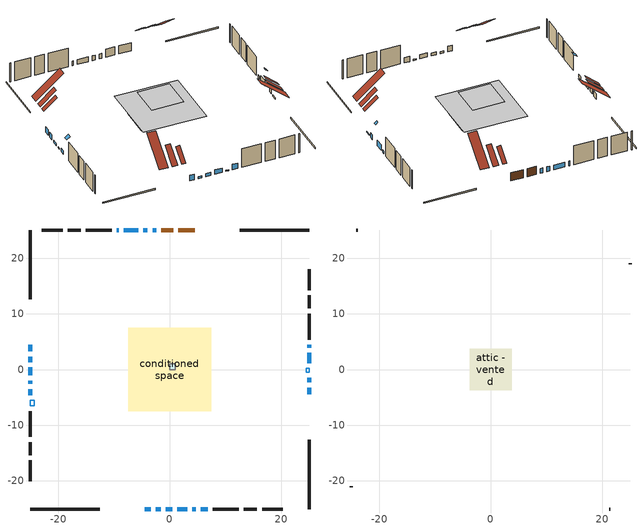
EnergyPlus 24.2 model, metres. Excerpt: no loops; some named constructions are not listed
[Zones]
conditioned space
 floor outside (Floor1 construction): -1.72,-1.72 -1.72,1.72 1.72,1.72 1.72,-1.72 z0
 floor adiabatic (AdiabaticFloorConstruction): -7.48,-7.48 -7.48,7.48 7.48,7.48 7.48,-7.48 z2.44
 floor foundation (Slab1 construction): -6.1,-3.5 -6.1,3.5 6.1,3.5 6.1,-3.5 z0
 wall outside (RimJoist1 construction): 25.05,25.05 12.58,25.05 / -25.05,-25.05 -12.58,-25.05 / -25.05,25.05 -25.05,12.58 / 25.05,-25.05 25.05,-12.58 z0:0.3
 wall outside (AdiabaticWallConstruction 1): 4.46,25.05 1.54,25.05 / 0.61,25.05 -1.53,25.05 z0:2.03
 wall outside (AdiabaticWallConstruction): -2.46,25.05 -3.09,25.05 / -4.02,25.05 -4.75,25.05 / -5.68,25.05 -8.22,25.05 / 25.05,-2.31 25.05,-1.44 / -9.15,25.05 -9.48,25.05 z0:1.22; -4.46,-25.05 -3.44,-25.05 / -25.05,4.46 -25.05,3.24 / -25.05,2.31 -25.05,1.3 / 25.05,1.12 25.05,2.99 / 5.59,-25.05 6.81,-25.05 z0:1.4; -2.52,-25.05 -1.65,-25.05 / -25.05,0.37 -25.05,-1.05 z0:0.51; -0.73,-25.05 0.44,-25.05 z0:0.76; 25.05,-4.46 25.05,-3.24 / -25.05,-1.98 -25.05,-2.59 / 4.05,-25.05 4.67,-25.05 z0:0.31; 1.37,-25.05 3.13,-25.05 z0:1.14; -25.05,-3.52 -25.05,-4.61 z0:0.82; 25.05,3.92 25.05,4.46 z0:0.69
 wall outside (Wall1 construction): -10.4,25.05 -15.05,25.05 / 7.74,-25.05 12.38,-25.05 / -25.05,-7.46 -25.05,-12.1 / 25.05,5.39 25.05,10.03 z0:4.88
 wall outside (Wall2 construction): -15.98,25.05 -18.31,25.05 / 13.31,-25.05 15.64,-25.05 / -25.05,-13.03 -25.05,-15.36 / 25.05,10.96 25.05,13.29 z0:4.88
 wall outside (Wall3 construction): -19.24,25.05 -22.98,25.05 / 16.57,-25.05 20.31,-25.05 / -25.05,-16.29 -25.05,-20.03 / 25.05,14.22 25.05,17.96 z0:4.88
 window (WindowConstruction 14): -2.46,25.05 -3.09,25.05 z0:1.22
 window (WindowConstruction 4): -4.46,-25.05 -3.45,-25.05 z0:1.4
 window (WindowConstruction 5): -2.52,-25.05 -1.65,-25.05 z0:0.51
 window (WindowConstruction 6): -25.05,4.46 -25.05,3.24 z0:1.4
 window (WindowConstruction 7): -25.05,2.31 -25.05,1.3 z0:1.4
 window (WindowConstruction 8): -25.05,0.37 -25.05,-1.05 z0:0.51
 window (WindowConstruction 9): -4.02,25.05 -4.75,25.05 z0:1.22
 window (WindowConstruction 10): -0.72,-25.05 0.44,-25.05 z0:0.76
 window (WindowConstruction 17): 25.05,-4.46 25.05,-3.24 z0:0.3
 window (WindowConstruction 15): -5.68,25.05 -8.22,25.05 z0:1.22
 window (WindowConstruction 18): -25.05,-1.98 -25.05,-2.59 z0:0.3
 window (WindowConstruction 11): 25.05,-2.31 25.05,-1.44 z0:1.22
 window (WindowConstruction 12): 1.37,-25.05 3.12,-25.05 z0:1.14
 window (WindowConstruction 13): -25.05,-3.52 -25.05,-4.61 z0:0.81
 window (WindowConstruction 16): 4.05,-25.05 4.66,-25.05 z0:0.3
 window (WindowConstruction): 25.05,1.12 25.05,2.99 z0:1.4
 window (WindowConstruction 1): 25.05,3.92 25.05,4.46 z0:0.69
 window (WindowConstruction 2): -9.15,25.05 -9.47,25.05 z0:1.22
 window (WindowConstruction 3): 5.59,-25.05 6.81,-25.05 z0:1.4
 door (Door): 4.46,25.05 1.54,25.05 z0:2.03
 door (Door 1): 0.61,25.05 -1.53,25.05 z0:2.03
 ceiling adiabatic (AdiabaticFloorConstruction): 7.48,-7.48 7.48,7.48 -7.48,7.48 -7.48,-7.48 z2.44
 roof outside (Roof2 construction): 7.34,25.05,4.88 7.34,21.25,8.05 8.58,21.25,8.05 8.58,25.05,4.88; -7.34,-25.05,4.88 -7.34,-21.25,8.05 -8.58,-21.25,8.05 -8.58,-25.05,4.88; -25.05,7.34,4.88 -21.25,7.34,8.05 -21.25,8.58,8.05 -25.05,8.58,4.88; 25.05,-7.34,4.88 21.25,-7.34,8.05 21.25,-8.58,8.05 25.05,-8.58,4.88
 roof outside (Roof3 construction): 5.39,25.05,4.88 5.39,21.91,7.49 6.41,21.91,7.49 6.41,25.05,4.88; -5.39,-25.05,4.88 -5.39,-21.91,7.49 -6.41,-21.91,7.49 -6.41,-25.05,4.88; -25.05,5.39,4.88 -21.91,5.39,7.49 -21.91,6.41,7.49 -25.05,6.41,4.88; 25.05,-5.39,4.88 21.91,-5.39,7.49 21.91,-6.41,7.49 25.05,-6.41,4.88
 roof outside (AdiabaticRoofConstruction): -25.05,-6.53,4.88 -24.29,-6.53,5.51 -24.29,-5.54,5.51 -25.05,-5.54,4.88; 25.05,0.19,4.88 24.51,0.19,5.33 24.51,-0.51,5.33 25.05,-0.51,4.88
 skylight (SkylightConstruction): -25.05,-6.53,4.88 -24.29,-6.53,5.51 -24.29,-5.54,5.51 -25.05,-5.54,4.88
 skylight (SkylightConstruction 1): 25.05,0.19,4.88 24.51,0.19,5.32 24.51,-0.51,5.32 25.05,-0.51,4.88
furnace airloop ret air zone
 floor adiabatic (AdiabaticConst): 0,0 0,1 1,1 1,0 z0
 wall adiabatic (AdiabaticConst): 0,1 0,0 1,0 1,1 0,1 z0:1
 ceiling adiabatic (AdiabaticConst): 1,0 1,1 0,1 0,0 z1
attic - vented
 floor to conditioned space (Floor2 construction Reversed): -3.76,-3.76 -3.76,3.76 3.76,3.76 3.76,-3.76 z4.88
 wall outside (Wall4 construction): -23.91,25.05 -24.12,25.05 / 21.24,-25.05 21.46,-25.05 / -25.05,-20.96 -25.05,-21.18 / 25.05,18.89 25.05,19.1 z0:4.88
 roof outside (Roof1 construction): 9.51,25.05,4.88 9.51,18.47,10.37 11.65,18.47,10.37 11.65,25.05,4.88; -9.51,-25.05,4.88 -9.51,-18.47,10.37 -11.65,-18.47,10.37 -11.65,-25.05,4.88; -25.05,9.51,4.88 -18.47,9.51,10.37 -18.47,11.65,10.37 -25.05,11.65,4.88; 25.05,-9.51,4.88 18.47,-9.51,10.37 18.47,-11.65,10.37 25.05,-11.65,4.88
[Schedule:Day:Interval]
clothes dryer exhaust 0 schedule day: No, 01:00, 0.123457, 02:00, 0.0740741, 03:00, 0.0493827, 04:00, 0.0246914, 05:00, 0.0493827, 06:00, 0.0740741, 07:00, 0.197531, 08:00, 0.395062, 09:00, 0.592593, 10:00, 0.839506, 11:00, 0.962963, 12:00, 1, 13:00, 0.91358, 14:00, 0.82716, 15:00, 0.716049, 16:00, 0.753086, 17:00, 0.679012, 18:00, 0.666667, 20:00, 0.62963, 21:00, 0.641975, 22:00, 0.666667, 23:00, 0.54321, 24:00, 0.296296
clothes dryer exhaust 0 schedule default day; cooling season schedule day; cooling season schedule day 2; cooling season schedule default day; exterior lighting schedule default day; natural vent schedule default day: No, 24:00, 0
cooling season schedule day 1: No, 24:00, 1
exterior lighting schedule day 10: No, 01:00, 0.552381, 03:00, 0.510952, 05:00, 0.483333, 06:00, 0.538571, 07:00, 0.607619, 08:00, 0.56619, 09:00, 0.428095, 10:00, 0.345238, 12:00, 0.331429, 13:00, 0.345238, 14:00, 0.386667, 15:00, 0.414286, 16:00, 0.483333, 17:00, 0.607619, 18:00, 0.773333, 19:00, 0.88381, 20:00, 0.939048, 21:00, 0.966667, 22:00, 0.897619, 23:00, 0.773333, 24:00, 0.649048
exterior lighting schedule day 11: No, 01:00, 0.571429, 03:00, 0.528571, 05:00, 0.5, 06:00, 0.557143, 07:00, 0.628571, 08:00, 0.585714, 09:00, 0.442857, 10:00, 0.357143, 12:00, 0.342857, 13:00, 0.357143, 14:00, 0.4, 15:00, 0.428571, 16:00, 0.5, 17:00, 0.628571, 18:00, 0.8, 19:00, 0.914286, 20:00, 0.971429, 21:00, 1, 22:00, 0.928571, 23:00, 0.8, 24:00, 0.671429
exterior lighting schedule day 7: No, 01:00, 0.419048, 03:00, 0.387619, 05:00, 0.366667, 06:00, 0.408571, 07:00, 0.460952, 08:00, 0.429524, 09:00, 0.324762, 10:00, 0.261905, 12:00, 0.251429, 13:00, 0.261905, 14:00, 0.293333, 15:00, 0.314286, 16:00, 0.366667, 17:00, 0.460952, 18:00, 0.586667, 19:00, 0.670476, 20:00, 0.712381, 21:00, 0.733333, 22:00, 0.680952, 23:00, 0.586667, 24:00, 0.492381
exterior lighting schedule day 8: No, 01:00, 0.466667, 03:00, 0.431667, 05:00, 0.408333, 06:00, 0.455, 07:00, 0.513333, 08:00, 0.478333, 09:00, 0.361667, 10:00, 0.291667, 12:00, 0.28, 13:00, 0.291667, 14:00, 0.326667, 15:00, 0.35, 16:00, 0.408333, 17:00, 0.513333, 18:00, 0.653333, 19:00, 0.746667, 20:00, 0.793333, 21:00, 0.816667, 22:00, 0.758333, 23:00, 0.653333, 24:00, 0.548333
exterior lighting schedule day 9: No, 01:00, 0.509524, 03:00, 0.47131, 05:00, 0.445833, 06:00, 0.496786, 07:00, 0.560476, 08:00, 0.522262, 09:00, 0.394881, 10:00, 0.318452, 12:00, 0.305714, 13:00, 0.318452, 14:00, 0.356667, 15:00, 0.382143, 16:00, 0.445833, 17:00, 0.560476, 18:00, 0.713333, 19:00, 0.815238, 20:00, 0.86619, 21:00, 0.891667, 22:00, 0.827976, 23:00, 0.713333, 24:00, 0.59869
[Schedule:Week:Daily]
clothes dryer exhaust 0 schedule Week Rule - Jan1-Dec31: clothes dryer exhaust 0 schedule day, clothes dryer exhaust 0 schedule day, clothes dryer exhaust 0 schedule day, clothes dryer exhaust 0 schedule day, clothes dryer exhaust 0 schedule day, clothes dryer exhaust 0 schedule day, clothes dryer exhaust 0 schedule day, clothes dryer exhaust 0 schedule default day, clothes dryer exhaust 0 schedule default day, clothes dryer exhaust 0 schedule default day, clothes dryer exhaust 0 schedule default day, clothes dryer exhaust 0 schedule default day
cooling season schedule Week Rule - Jan1-May26: cooling season schedule day, cooling season schedule day, cooling season schedule day, cooling season schedule day, cooling season schedule day, cooling season schedule day, cooling season schedule day, cooling season schedule default day, cooling season schedule default day, cooling season schedule default day, cooling season schedule default day, cooling season schedule default day
cooling season schedule Week Rule - May27-Jun2: cooling season schedule day, cooling season schedule day, cooling season schedule day, cooling season schedule day, cooling season schedule day, cooling season schedule day 1, cooling season schedule day 1, cooling season schedule default day, cooling season schedule default day, cooling season schedule default day, cooling season schedule default day, cooling season schedule default day
cooling season schedule Week Rule - Jun3-Aug25: cooling season schedule day 1, cooling season schedule day 1, cooling season schedule day 1, cooling season schedule day 1, cooling season schedule day 1, cooling season schedule day 1, cooling season schedule day 1, cooling season schedule default day, cooling season schedule default day, cooling season schedule default day, cooling season schedule default day, cooling season schedule default day
cooling season schedule Week Rule - Aug26-Sep1: cooling season schedule day 1, cooling season schedule day 1, cooling season schedule day 1, cooling season schedule day 1, cooling season schedule day 1, cooling season schedule day 1, cooling season schedule day 2, cooling season schedule default day, cooling season schedule default day, cooling season schedule default day, cooling season schedule default day, cooling season schedule default day
cooling season schedule Week Rule - Sep2-Dec31: cooling season schedule day 2, cooling season schedule day 2, cooling season schedule day 2, cooling season schedule day 2, cooling season schedule day 2, cooling season schedule day 2, cooling season schedule day 2, cooling season schedule default day, cooling season schedule default day, cooling season schedule default day, cooling season schedule default day, cooling season schedule default day
exterior lighting schedule Week Rule - Aug26-Sep1: exterior lighting schedule day 7, exterior lighting schedule day 7, exterior lighting schedule day 7, exterior lighting schedule day 7, exterior lighting schedule day 7, exterior lighting schedule day 7, exterior lighting schedule day 8, exterior lighting schedule default day, exterior lighting schedule default day, exterior lighting schedule default day, exterior lighting schedule default day, exterior lighting schedule default day
exterior lighting schedule Week Rule - Sep2-Sep29: exterior lighting schedule day 8, exterior lighting schedule day 8, exterior lighting schedule day 8, exterior lighting schedule day 8, exterior lighting schedule day 8, exterior lighting schedule day 8, exterior lighting schedule day 8, exterior lighting schedule default day, exterior lighting schedule default day, exterior lighting schedule default day, exterior lighting schedule default day, exterior lighting schedule default day
exterior lighting schedule Week Rule - Sep30-Oct6: exterior lighting schedule day 8, exterior lighting schedule day 9, exterior lighting schedule day 9, exterior lighting schedule day 9, exterior lighting schedule day 9, exterior lighting schedule day 9, exterior lighting schedule day 9, exterior lighting schedule default day, exterior lighting schedule default day, exterior lighting schedule default day, exterior lighting schedule default day, exterior lighting schedule default day
exterior lighting schedule Week Rule - Oct7-Oct27: exterior lighting schedule day 9, exterior lighting schedule day 9, exterior lighting schedule day 9, exterior lighting schedule day 9, exterior lighting schedule day 9, exterior lighting schedule day 9, exterior lighting schedule day 9, exterior lighting schedule default day, exterior lighting schedule default day, exterior lighting schedule default day, exterior lighting schedule default day, exterior lighting schedule default day
exterior lighting schedule Week Rule - Oct28-Nov3: exterior lighting schedule day 9, exterior lighting schedule day 9, exterior lighting schedule day 9, exterior lighting schedule day 9, exterior lighting schedule day 10, exterior lighting schedule day 10, exterior lighting schedule day 10, exterior lighting schedule default day, exterior lighting schedule default day, exterior lighting schedule default day, exterior lighting schedule default day, exterior lighting schedule default day
exterior lighting schedule Week Rule - Nov4-Nov24: exterior lighting schedule day 10, exterior lighting schedule day 10, exterior lighting schedule day 10, exterior lighting schedule day 10, exterior lighting schedule day 10, exterior lighting schedule day 10, exterior lighting schedule day 10, exterior lighting schedule default day, exterior lighting schedule default day, exterior lighting schedule default day, exterior lighting schedule default day, exterior lighting schedule default day
exterior lighting schedule Week Rule - Nov25-Dec1: exterior lighting schedule day 10, exterior lighting schedule day 10, exterior lighting schedule day 10, exterior lighting schedule day 10, exterior lighting schedule day 10, exterior lighting schedule day 10, exterior lighting schedule day 11, exterior lighting schedule default day, exterior lighting schedule default day, exterior lighting schedule default day, exterior lighting schedule default day, exterior lighting schedule default day
exterior lighting schedule Week Rule - Dec2-Dec31: exterior lighting schedule day 11, exterior lighting schedule day 11, exterior lighting schedule day 11, exterior lighting schedule day 11, exterior lighting schedule day 11, exterior lighting schedule day 11, exterior lighting schedule day 11, exterior lighting schedule default day, exterior lighting schedule default day, exterior lighting schedule default day, exterior lighting schedule default day, exterior lighting schedule default day
natural vent schedule Week Rule - Jan1-Dec31: natural vent schedule default day, natural vent schedule default day, natural vent schedule default day, natural vent schedule default day, natural vent schedule default day, natural vent schedule default day, natural vent schedule default day, natural vent schedule default day, natural vent schedule default day, natural vent schedule default day, natural vent schedule default day, natural vent schedule default day
[Schedule:Year]
clothes dryer exhaust 0 schedule: clothes dryer exhaust 0 schedule Week Rule - Jan1-Dec31, 1, 1, 12, 31
cooling season schedule: cooling season schedule Week Rule - Jan1-May26, 1, 1, 5, 26, cooling season schedule Week Rule - May27-Jun2, 5, 27, 6, 2, cooling season schedule Week Rule - Jun3-Aug25, 6, 3, 8, 25, cooling season schedule Week Rule - Aug26-Sep1, 8, 26, 9, 1, cooling season schedule Week Rule - Sep2-Dec31, 9, 2, 12, 31
natural vent schedule: natural vent schedule Week Rule - Jan1-Dec31, 1, 1, 12, 31
